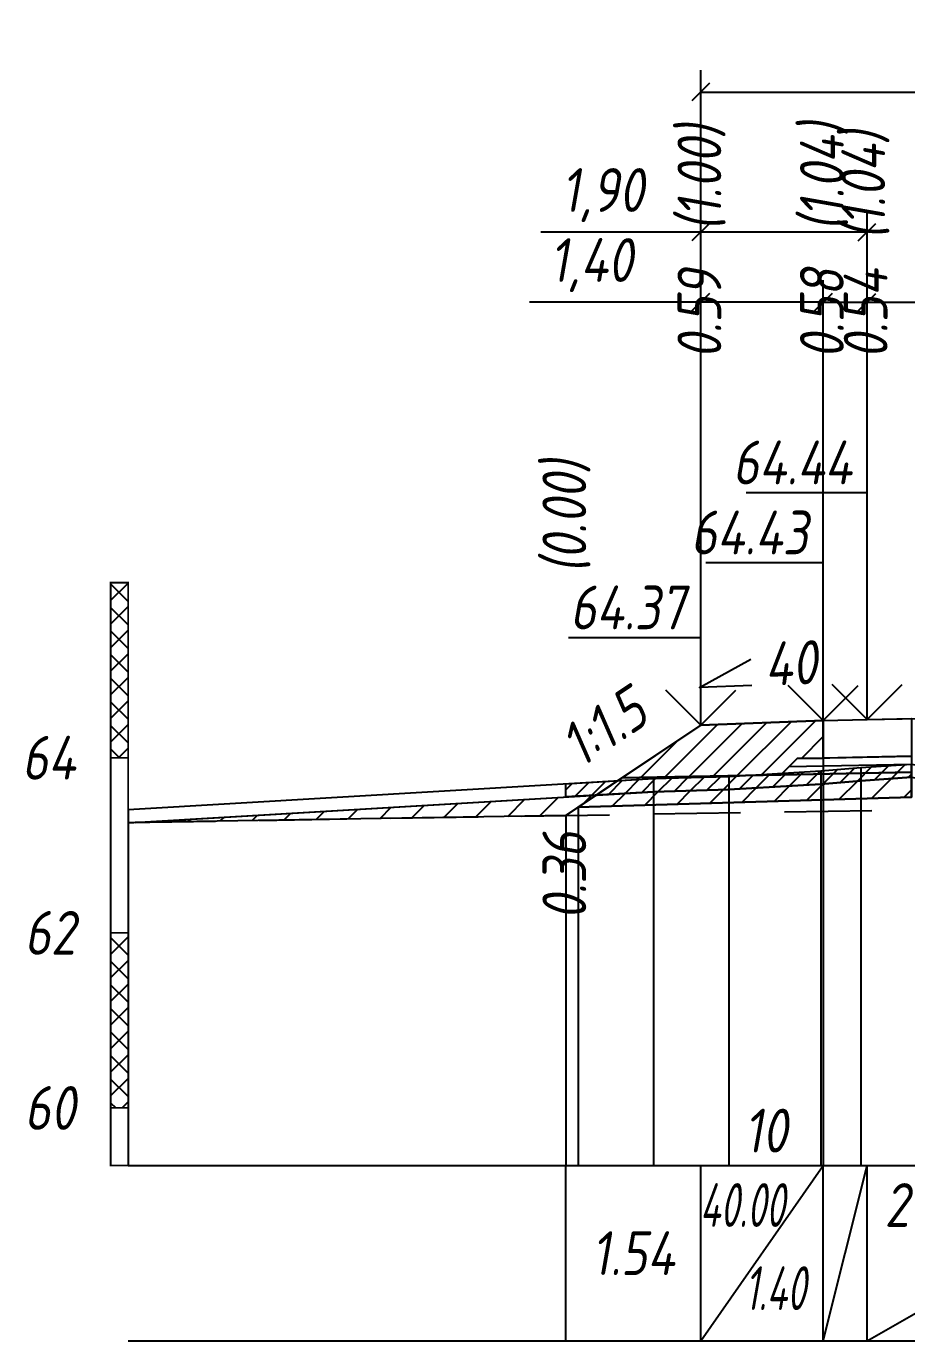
# Model space of a CAD drawing. Extents: x -717 to 1451, y -133302 to 233.
# Drawn here: x -340.3 to -290, y -129185.9 to -129110.8 of the extents above; entities that cross this region are included whole.
import ezdxf
from ezdxf.enums import TextEntityAlignment as Align

# ---------------------------------------------------------------- set-up
doc = ezdxf.new("R2010")
doc.units = 0
doc.linetypes.add('штриховая', pattern=[0.75, 0.5, -0.25])
for name, color, linetype in [('Интерполированный поперечник', 2, 'Continuous'), ('Код_514', 1, 'Continuous'), ('Контур_0', 7, 'Continuous'), ('Контур_2521', 7, 'Continuous'), ('Контур_2564', 7, 'Continuous'), ('Контур_2660', 7, 'Continuous'), ('Контур_2665', 7, 'Continuous'), ('Контур_400', 7, 'Continuous'), ('Контур_508', 7, 'Continuous'), ('Контур_512', 7, 'Continuous'), ('Контур_513', 7, 'Continuous'), ('Контур_818', 7, 'Continuous'), ('Красный поперечник', 1, 'Continuous'), ('Линейка абсолютных высот', 7, 'Continuous'), ('Объём_2501', 7, 'Continuous'), ('Объём_2564', 7, 'Continuous'), ('Объём_2650', 7, 'Continuous'), ('Объём_2660', 7, 'Continuous'), ('Объём_2661', 7, 'Continuous'), ('Объём_2665', 7, 'Continuous'), ('Объём_2666', 7, 'Continuous'), ('Объём_2667', 7, 'Continuous'), ('Объём_2668', 7, 'Continuous'), ('Объём_2669', 7, 'Continuous'), ('Объём_2675', 7, 'Continuous'), ('Откосы', 7, 'Continuous'), ('Отметки покрытия', 7, 'Continuous'), ('Рабочие отметки', 7, 'Continuous'), ('Рабочие отметки доп.', 7, 'Continuous'), ('Слои выравнивания', 7, 'Continuous'), ('Таблица', 7, 'Continuous'), ('Уклоны проезжей части', 7, 'Continuous'), ('Черный поперечник', 3, 'Continuous')]:
    doc.layers.add(name, color=color, linetype=linetype)
for name, color, linetype, true_color in [('Контур_2540', 2, 'Continuous', 0xffff00), ('Контур_2560', 2, 'Continuous', 0xffff00), ('Контур_2561', 7, 'Continuous', 0xff8040), ('Контур_2562', 3, 'Continuous', 0x00ff00), ('Контур_2563', 7, 'Continuous', 0xff8000), ('Контур_2570', 7, 'Continuous', 0x80ff00), ('Контур_2736', 4, 'Continuous', 0x00ffff), ('Контур_2737', 4, 'Continuous', 0x00ffff), ('Контур_2738', 4, 'Continuous', 0x00ffff), ('Контур_2739', 4, 'Continuous', 0x00ffff), ('Контур_2741', 4, 'Continuous', 0x00ffff), ('Контур_2742', 4, 'Continuous', 0x00ffff), ('Контур_2743', 4, 'Continuous', 0x00ffff), ('Контур_2744', 7, 'Continuous', 0xa4ffff), ('Контур_2745', 7, 'Continuous', 0xa4ffff), ('Контур_2747', 4, 'Continuous', 0x00ffff), ('Контур_2748', 4, 'Continuous', 0x00ffff), ('Контур_2749', 4, 'Continuous', 0x00ffff), ('Контур_2750', 4, 'Continuous', 0x00ffff), ('Контур_2751', 4, 'Continuous', 0x00ffff), ('Контур_2752', 4, 'Continuous', 0x00ffff), ('Контур_402', 7, 'Continuous', 0xff6464), ('Контур_703', 4, 'Continuous', 0x00ffff), ('Контур_705', 4, 'Continuous', 0x00ffff), ('Контур_707', 4, 'Continuous', 0x00ffff), ('Контур_720', 131, 'Continuous', 0xaaffff), ('Объём_2500', 7, 'Continuous', 0xc0c0c0), ('Объём_2520', 7, 'Continuous', 0x80ffff), ('Объём_2540', 2, 'Continuous', 0xffff00), ('Объём_2560', 2, 'Continuous', 0xffff00), ('Объём_2561', 7, 'Continuous', 0xff8040), ('Объём_2562', 3, 'Continuous', 0x00ff00), ('Объём_2563', 7, 'Continuous', 0xff8000), ('Объём_2570', 7, 'Continuous', 0x80ff00), ('Объём_2600', 7, 'Continuous', 0x808000), ('Объём_2746', 2, 'Continuous', 0xffff00)]:
    doc.layers.add(name, color=color, linetype=linetype, true_color=true_color)
doc.styles.get("Standard").update_dxf_attribs({"font": 'txt', "height": 2.5})
doc.styles.add('М', font='romand.shx', dxfattribs={"width": 0.8, "oblique": 10, "height": 2.5})
doc.dimstyles.new('ISO-25', dxfattribs={"dimtxt": 2.5, "dimasz": 2.5, "dimexe": 1.25, "dimexo": 0.625, "dimtad": 1, "dimtxsty": 'Standard', "dimcen": 2.5, "dimadec": 0, "dimazin": 0, "dimtfac": 1, "dimtmove": 0, "dimatfit": 3, "dimfxl": 1, "dimarcsym": 0})
pattern_1 = [(45.00000125, (-414.5237, 31.1222), (-0.6735192404, 0.673519211), []), (135.0000003, (-414.5237, 31.1222), (-0.673519222, -0.67351923), [])]

# ---------------------------------------------------------------- blocks, each defined once
blk = doc.blocks.new('_Oblique')
at = {"color": 0, "linetype": 'ByBlock', "lineweight": -2}
blk.add_line((-0.5, -0.5), (0.5, 0.5), dxfattribs=at)
blk = doc.blocks.new('*D2730')
at = {"color": 0, "lineweight": -2, "transparency": 16777216}
for p, q in [((-301.807, -129150.171), (-301.807, -129125.316)), ((-294.807, -129149.891), (-294.807, -129125.316)), ((-301.807, -129126.566), (-311.595, -129126.566)), ((-294.807, -129126.566), (-301.807, -129126.566))]:
    blk.add_line(p, q, dxfattribs=at)
at = {"layer": 'Defpoints', "color": 0, "transparency": 16777216}
for p in [(-294.807, -129126.566), (-301.807, -129150.796), (-294.807, -129150.516)]:
    blk.add_point(p, dxfattribs=at)
at = {"color": 0, "lineweight": -2, "transparency": 16777216, "rotation": 180}
blk.add_blockref('_Oblique', (-301.807, -129126.566), dxfattribs=at)
at = {"color": 0, "lineweight": -2, "transparency": 16777216}
blk.add_blockref('_Oblique', (-294.807, -129126.566), dxfattribs=at)
at = {"color": 0, "transparency": 16777216, "insert": (-308.054, -129124.453), "char_height": 2.5, "width": 8.75, "attachment_point": 5, "style": 'М'}
blk.add_mtext('1,40', dxfattribs=at)
blk = doc.blocks.new('*D2732')
at = {"color": 0, "lineweight": -2, "transparency": 16777216}
for p, q in [((-294.807, -129149.891), (-294.807, -129125.316)), ((-292.307, -129149.841), (-292.307, -129125.316)), ((-294.807, -129126.566), (-292.307, -129126.566)), ((-292.307, -129126.566), (-281.556, -129126.566))]:
    blk.add_line(p, q, dxfattribs=at)
at = {"layer": 'Defpoints', "color": 0, "transparency": 16777216}
for p in [(-292.307, -129126.566), (-294.807, -129150.516), (-292.307, -129150.466)]:
    blk.add_point(p, dxfattribs=at)
at = {"color": 0, "lineweight": -2, "transparency": 16777216, "rotation": 180}
blk.add_blockref('_Oblique', (-294.807, -129126.566), dxfattribs=at)
at = {"color": 0, "lineweight": -2, "transparency": 16777216}
blk.add_blockref('_Oblique', (-292.307, -129126.566), dxfattribs=at)
at = {"color": 0, "transparency": 16777216, "insert": (-285.317, -129124.453), "char_height": 2.5, "width": 9.16667, "attachment_point": 5, "style": 'М'}
blk.add_mtext('0,50', dxfattribs=at)
blk = doc.blocks.new('*D2735')
at = {"color": 0, "lineweight": -2, "transparency": 16777216}
for p, q in [((-301.807, -129150.171), (-301.807, -129121.316)), ((-292.307, -129149.841), (-292.307, -129121.316)), ((-301.807, -129122.566), (-310.942, -129122.566)), ((-292.307, -129122.566), (-301.807, -129122.566))]:
    blk.add_line(p, q, dxfattribs=at)
at = {"layer": 'Defpoints', "color": 0, "transparency": 16777216}
for p in [(-292.307, -129122.566), (-301.807, -129150.796), (-292.307, -129150.466)]:
    blk.add_point(p, dxfattribs=at)
at = {"color": 0, "lineweight": -2, "transparency": 16777216, "rotation": 180}
blk.add_blockref('_Oblique', (-301.807, -129122.566), dxfattribs=at)
at = {"color": 0, "lineweight": -2, "transparency": 16777216}
blk.add_blockref('_Oblique', (-292.307, -129122.566), dxfattribs=at)
at = {"color": 0, "transparency": 16777216, "insert": (-307.402, -129120.453), "char_height": 2.5, "width": 8.75, "attachment_point": 5, "style": 'М'}
blk.add_mtext('1,90', dxfattribs=at)
blk = doc.blocks.new('*D2736')
at = {"color": 0, "lineweight": -2, "transparency": 16777216}
for p, q in [((-301.807, -129150.171), (-301.807, -129113.316)), ((-163.39, -129150.759), (-163.39, -129113.316)), ((-301.807, -129114.566), (-163.39, -129114.566))]:
    blk.add_line(p, q, dxfattribs=at)
at = {"layer": 'Defpoints', "color": 0, "transparency": 16777216}
for p in [(-163.39, -129114.566), (-301.807, -129150.796), (-163.39, -129151.384)]:
    blk.add_point(p, dxfattribs=at)
at = {"color": 0, "lineweight": -2, "transparency": 16777216, "rotation": 180}
blk.add_blockref('_Oblique', (-301.807, -129114.566), dxfattribs=at)
at = {"color": 0, "lineweight": -2, "transparency": 16777216}
blk.add_blockref('_Oblique', (-163.39, -129114.566), dxfattribs=at)
at = {"color": 0, "transparency": 16777216, "insert": (-232.599, -129112.453), "char_height": 2.5, "width": 12.5, "attachment_point": 5, "style": 'М'}
blk.add_mtext('27,68', dxfattribs=at)

msp = doc.modelspace()

# ---------------------------------------------------------------- hatches: boundary and pattern name
at = {"layer": 'Линейка абсолютных высот'}
h = msp.add_hatch(dxfattribs=at)
h.set_pattern_fill('ANSI37', scale=0.3, style=0)
h.set_pattern_definition(pattern_1)
h.paths.add_polyline_path([(-334.524, -129152.585), (-334.524, -129142.585), (-335.524, -129142.585), (-335.524, -129152.585)])
h = msp.add_hatch(dxfattribs=at)
h.set_pattern_fill('ANSI37', scale=0.3, style=0)
h.set_pattern_definition(pattern_1)
h.paths.add_polyline_path([(-334.524, -129172.585), (-334.524, -129162.585), (-335.524, -129162.585), (-335.524, -129172.585)])
at = {"layer": 'Объём_2563'}
h = msp.add_hatch(dxfattribs=at)
h.set_pattern_fill('ANSI31', color=256, scale=0.3)
h.set_pattern_definition([(45, (-414.5237, 31.1222), (-0.673519209, 0.673519209), [])])
h.paths.add_polyline_path([(-301.807, -129150.733), (-294.807, -129150.453), (-294.807, -129152.603), (-296.307, -129152.633), (-297.225, -129153.552), (-306.307, -129153.733)])
at = {"layer": 'Объём_2570'}
h = msp.add_hatch(dxfattribs=at)
h.set_pattern_fill('ANSI31', color=256, scale=0.2)
h.set_pattern_definition([(45, (-414.5237, 31.1222), (-0.449012806, 0.449012806), [])])
h.paths.add_polyline_path([(-289.768, -129153.702), (-292.655, -129153.897), (-294.949, -129154.091), (-300.199, -129154.402), (-304.499, -129154.525), (-309.524, -129154.822), (-309.524, -129154.072), (-304.499, -129153.775), (-300.199, -129153.652), (-294.949, -129153.341), (-292.655, -129153.147), (-289.768, -129152.952)])
at = {"layer": 'Объём_2600'}
h = msp.add_hatch(dxfattribs=at)
h.set_pattern_fill('ANSI31', color=6, scale=0.4)
h.set_pattern_definition([(45, (-414.5237, 31.1222), (-0.898025612, 0.898025612), [])])
h.paths.add_polyline_path([(-289.768, -129154.827), (-308.804, -129155.398), (-309.524, -129155.878), (-334.125, -129156.276), (-304.499, -129154.525), (-300.199, -129154.402), (-294.949, -129154.091), (-292.655, -129153.897), (-289.768, -129153.702)])

# ---------------------------------------------------------------- linework, layer by layer
at = {"layer": 'Интерполированный поперечник', "linetype": 'штриховая', "ltscale": 10, "flags": 128}
msp.add_lwpolyline([(-334.524, -129156.282), (-135.179, -129153.058)], dxfattribs=at)
at = {"layer": 'Код_514'}
for p, q in [((-309.524, -129185.878), (-309.524, -129175.878)), ((-301.807, -129185.878), (-301.807, -129175.878)), ((-301.807, -129185.878), (-294.807, -129175.878)), ((-294.807, -129185.878), (-294.807, -129175.878)), ((-294.807, -129185.878), (-292.307, -129175.878)), ((-292.307, -129185.878), (-292.307, -129175.878)), ((-292.307, -129185.878), (-274.807, -129175.878))]:
    msp.add_line(p, q, dxfattribs=at)
at = {"layer": 'Контур_0', "flags": 128}
for points in [[(-292.307, -129152.553), (-294.807, -129152.603), (-294.807, -129150.453), (-289.768, -129150.353), (-289.768, -129152.503), (-292.307, -129152.553), (-292.307, -129152.553)], [(-301.807, -129150.733), (-309.524, -129155.878), (-309.524, -129155.878), (-309.524, -129155.878), (-309.524, -129155.878), (-309.524, -129155.878), (-309.524, -129155.878), (-309.524, -129155.878), (-309.524, -129155.878), (-309.524, -129155.878), (-309.524, -129155.878), (-309.524, -129155.878), (-309.524, -129155.878), (-309.524, -129155.878), (-309.524, -129155.878), (-309.524, -129155.878)], [(-301.807, -129150.733), (-309.524, -129155.878), (-309.524, -129155.878), (-309.524, -129155.878), (-309.524, -129155.878), (-309.524, -129155.878), (-309.524, -129155.878), (-309.524, -129155.878), (-309.524, -129155.878), (-309.524, -129155.878), (-309.524, -129155.878), (-309.524, -129155.878), (-309.524, -129155.878), (-309.524, -129155.878), (-309.524, -129155.878), (-309.524, -129155.878), (-309.524, -129155.878), (-309.524, -129155.878), (-309.524, -129155.878), (-309.524, -129155.878), (-309.524, -129155.878), (-309.524, -129155.878), (-309.524, -129155.878), (-309.524, -129155.878), (-309.524, -129155.878), (-309.524, -129155.878), (-309.524, -129155.878), (-309.524, -129155.878), (-309.524, -129155.878), (-309.524, -129155.878)], [(-306.307, -129153.733), (-297.225, -129153.552), (-296.307, -129152.633), (-294.807, -129152.603)], [(-296.307, -129152.633), (-289.768, -129152.503), (-289.768, -129153.403), (-297.225, -129153.552), (-296.307, -129152.633), (-296.307, -129152.633)]]:
    msp.add_lwpolyline(points, dxfattribs=at)
at = {"layer": 'Контур_2521', "color": 250, "flags": 128}
msp.add_lwpolyline([(-296.766, -129153.093), (-289.768, -129152.953)], dxfattribs=at)
at = {"layer": 'Контур_2540', "flags": 128}
msp.add_lwpolyline([(-297.225, -129153.552), (-289.768, -129153.403), (-289.768, -129154.827), (-308.804, -129155.398), (-306.307, -129153.733), (-297.225, -129153.552), (-297.225, -129153.552)], dxfattribs=at)
at = {"layer": 'Контур_2560', "flags": 128}
msp.add_lwpolyline([(-301.807, -129150.733), (-301.807, -129150.733), (-301.807, -129150.733), (-294.807, -129150.453)], dxfattribs=at)
at = {"layer": 'Контур_2561', "flags": 128}
msp.add_lwpolyline([(-294.807, -129150.453), (-294.807, -129150.453), (-301.807, -129150.733), (-301.807, -129150.733), (-294.807, -129150.453)], dxfattribs=at)
at = {"layer": 'Контур_2562', "flags": 128}
msp.add_lwpolyline([(-301.807, -129150.733), (-301.807, -129150.733), (-301.807, -129150.733), (-301.807, -129150.733), (-301.807, -129150.733)], dxfattribs=at)
at = {"layer": 'Контур_2563', "flags": 128}
msp.add_lwpolyline([(-301.807, -129150.733), (-294.807, -129150.453), (-294.807, -129152.603), (-296.307, -129152.633), (-297.225, -129153.552), (-306.307, -129153.733), (-301.807, -129150.733), (-301.807, -129150.733)], dxfattribs=at)
at = {"layer": 'Контур_2564', "flags": 128}
msp.add_lwpolyline([(-301.807, -129150.733), (-294.807, -129150.453)], dxfattribs=at)
at = {"layer": 'Контур_2570', "flags": 128}
msp.add_lwpolyline([(-334.524, -129156.299), (-304.499, -129154.525), (-300.199, -129154.402), (-294.949, -129154.091), (-292.655, -129153.897), (-289.768, -129153.702), (-289.312, -129153.774), (-261.347, -129153.028), (-247.307, -129152.675), (-237.799, -129152.435), (-209.067, -129152.273), (-203.381, -129152.222), (-190.03, -129152.171), (-177.267, -129152.231), (-159.941, -129152.627), (-135.179, -129152.791)], dxfattribs=at)
at = {"layer": 'Контур_2660', "flags": 128}
msp.add_lwpolyline([(-308.804, -129155.398), (-289.768, -129154.827)], dxfattribs=at)
at = {"layer": 'Контур_2665', "flags": 128}
msp.add_lwpolyline([(-301.807, -129150.733), (-301.807, -129150.733)], dxfattribs=at)
at = {"layer": 'Контур_2736', "flags": 128}
msp.add_lwpolyline([(-301.807, -129150.733), (-309.524, -129155.878)], dxfattribs=at)
at = {"layer": 'Контур_2737', "flags": 128}
msp.add_lwpolyline([(-309.524, -129155.878), (-309.524, -129155.878)], dxfattribs=at)
at = {"layer": 'Контур_2738', "flags": 128}
msp.add_lwpolyline([(-309.524, -129155.878), (-309.524, -129155.878)], dxfattribs=at)
at = {"layer": 'Контур_2739', "flags": 128}
msp.add_lwpolyline([(-309.524, -129155.878), (-309.524, -129155.878)], dxfattribs=at)
at = {"layer": 'Контур_2741', "flags": 128}
msp.add_lwpolyline([(-309.524, -129155.878), (-309.524, -129155.878)], dxfattribs=at)
at = {"layer": 'Контур_2742', "flags": 128}
msp.add_lwpolyline([(-309.524, -129155.878), (-309.524, -129155.878)], dxfattribs=at)
at = {"layer": 'Контур_2743', "flags": 128}
msp.add_lwpolyline([(-309.524, -129155.878), (-309.524, -129155.878)], dxfattribs=at)
at = {"layer": 'Контур_2744', "flags": 128}
msp.add_lwpolyline([(-309.524, -129155.878), (-309.524, -129155.878)], dxfattribs=at)
msp.add_lwpolyline([(-309.524, -129155.878), (-309.524, -129155.878)], dxfattribs=at)
msp.add_lwpolyline([(-309.524, -129155.878), (-309.524, -129155.878)], dxfattribs=at)
msp.add_lwpolyline([(-309.524, -129155.878), (-309.524, -129155.878)], dxfattribs=at)
msp.add_lwpolyline([(-309.524, -129155.878), (-309.524, -129155.878)], dxfattribs=at)
msp.add_lwpolyline([(-309.524, -129155.878), (-309.524, -129155.878)], dxfattribs=at)
at = {"layer": 'Контур_2745', "flags": 128}
msp.add_lwpolyline([(-309.524, -129155.878), (-309.524, -129155.878)], dxfattribs=at)
msp.add_lwpolyline([(-309.524, -129155.878), (-309.524, -129155.878)], dxfattribs=at)
msp.add_lwpolyline([(-309.524, -129155.878), (-309.524, -129155.878)], dxfattribs=at)
msp.add_lwpolyline([(-309.524, -129155.878), (-309.524, -129155.878)], dxfattribs=at)
msp.add_lwpolyline([(-309.524, -129155.878), (-309.524, -129155.878)], dxfattribs=at)
msp.add_lwpolyline([(-309.524, -129155.878), (-309.524, -129155.878)], dxfattribs=at)
at = {"layer": 'Контур_2747', "flags": 128}
msp.add_lwpolyline([(-309.524, -129155.878), (-309.524, -129155.878)], dxfattribs=at)
at = {"layer": 'Контур_2748', "flags": 128}
msp.add_lwpolyline([(-309.524, -129155.878), (-309.524, -129155.878)], dxfattribs=at)
at = {"layer": 'Контур_2749', "flags": 128}
msp.add_lwpolyline([(-309.524, -129155.878), (-309.524, -129155.878)], dxfattribs=at)
at = {"layer": 'Контур_2750', "flags": 128}
msp.add_lwpolyline([(-309.524, -129155.878), (-309.524, -129155.878)], dxfattribs=at)
at = {"layer": 'Контур_2751', "flags": 128}
msp.add_lwpolyline([(-309.524, -129155.878), (-309.524, -129155.878)], dxfattribs=at)
at = {"layer": 'Контур_2752', "flags": 128}
msp.add_lwpolyline([(-309.524, -129155.878), (-309.524, -129155.878)], dxfattribs=at)
at = {"layer": 'Контур_400', "flags": 128}
msp.add_lwpolyline([(-294.807, -129150.453), (-292.307, -129150.403), (-292.307, -129150.403), (-292.307, -129150.403), (-292.307, -129150.403), (-292.307, -129150.403), (-292.307, -129150.403), (-274.807, -129150.053), (-247.307, -129149.503)], dxfattribs=at)
at = {"layer": 'Контур_402', "flags": 128}
msp.add_lwpolyline([(-308.804, -129155.398), (-289.768, -129154.827), (-289.768, -129152.952), (-289.312, -129153.024), (-261.347, -129152.278), (-247.307, -129151.925), (-243.511, -129151.829), (-242.404, -129151.851), (-242.404, -129151.801), (-241.297, -129151.824), (-241.297, -129151.774), (-182.037, -129152.959), (-182.037, -129150.809), (-181.057, -129150.828), (-172.89, -129150.992), (-170.39, -129151.042), (-170.39, -129155.861), (-160.179, -129156.167)], dxfattribs=at)
at = {"layer": 'Контур_508', "flags": 128}
msp.add_lwpolyline([(-309.524, -129155.878), (-308.804, -129155.398), (-289.768, -129154.827), (-289.768, -129152.952), (-289.312, -129153.024), (-261.347, -129152.278), (-247.307, -129151.925), (-243.511, -129151.829), (-242.404, -129151.851), (-242.404, -129151.801), (-241.297, -129151.824), (-241.297, -129151.774), (-182.037, -129152.959), (-182.037, -129150.809), (-181.057, -129150.828), (-172.89, -129150.992), (-170.39, -129151.042), (-170.39, -129155.861), (-160.179, -129156.167)], dxfattribs=at)
at = {"layer": 'Контур_512', "flags": 128}
msp.add_lwpolyline([(-309.524, -129155.878), (-308.804, -129155.398), (-289.768, -129154.827)], dxfattribs=at)
at = {"layer": 'Контур_513', "flags": 128}
msp.add_lwpolyline([(-309.524, -129155.878), (-308.804, -129155.398), (-289.768, -129154.827), (-289.768, -129152.952), (-289.312, -129153.024), (-261.347, -129152.278), (-247.307, -129151.925), (-243.511, -129151.829), (-242.404, -129151.851), (-242.404, -129151.801), (-241.297, -129151.824), (-241.297, -129151.774), (-182.037, -129152.959), (-182.037, -129150.809), (-181.057, -129150.828), (-172.89, -129150.992), (-170.39, -129151.042), (-170.39, -129155.861), (-160.179, -129156.167)], dxfattribs=at)
at = {"layer": 'Контур_703', "flags": 128}
for points in [[(-301.807, -129150.733), (-309.524, -129155.878)], [(-309.524, -129155.878), (-309.524, -129155.878)]]:
    msp.add_lwpolyline(points, dxfattribs=at)
at = {"layer": 'Контур_705', "flags": 128}
msp.add_lwpolyline([(-309.524, -129155.878), (-309.524, -129155.878)], dxfattribs=at)
at = {"layer": 'Контур_707', "flags": 128}
msp.add_lwpolyline([(-309.524, -129155.878), (-309.524, -129155.878)], dxfattribs=at)
at = {"layer": 'Контур_720', "flags": 128}
msp.add_lwpolyline([(-309.524, -129155.878), (-309.524, -129155.878)], dxfattribs=at)
at = {"layer": 'Контур_818', "flags": 128}
msp.add_lwpolyline([(-309.524, -129154.822), (-304.499, -129154.525), (-300.199, -129154.402), (-294.949, -129154.091), (-292.655, -129153.897), (-289.768, -129153.702), (-289.312, -129153.774), (-261.347, -129153.028), (-247.307, -129152.675), (-237.799, -129152.435), (-209.067, -129152.273), (-203.381, -129152.222), (-182.037, -129152.171), (-177.267, -129152.231), (-160.179, -129152.621)], dxfattribs=at)
at = {"layer": 'Красный поперечник'}
for p, q in [((-292.307, -129150.403), (-274.807, -129150.053)), ((-309.524, -129155.878), (-301.807, -129150.733)), ((-301.807, -129150.733), (-294.807, -129150.453)), ((-294.807, -129150.453), (-292.307, -129150.403)), ((-308.804, -129155.398), (-308.804, -129175.878)), ((-309.524, -129155.878), (-309.524, -129175.878))]:
    msp.add_line(p, q, dxfattribs=at)
at = {"layer": 'Линейка абсолютных высот', "color": 7, "const_width": 0.1, "flags": 128}
for points in [[(-334.524, -129152.585), (-334.524, -129142.585), (-335.524, -129142.585), (-335.524, -129152.585), (-334.524, -129152.585)], [(-334.524, -129162.585), (-334.524, -129152.585), (-335.524, -129152.585), (-335.524, -129162.585), (-334.524, -129162.585)], [(-334.524, -129172.585), (-334.524, -129162.585), (-335.524, -129162.585), (-335.524, -129172.585), (-334.524, -129172.585)], [(-334.524, -129175.878), (-334.524, -129172.585), (-335.524, -129172.585), (-335.524, -129175.878), (-334.524, -129175.878)]]:
    msp.add_lwpolyline(points, dxfattribs=at)
at = {"layer": 'Объём_2500', "flags": 128}
msp.add_lwpolyline([(-292.307, -129152.553), (-294.807, -129152.603), (-294.807, -129150.453), (-289.768, -129150.353), (-289.768, -129152.503), (-292.307, -129152.553), (-292.307, -129152.553)], dxfattribs=at)
at = {"layer": 'Объём_2501', "flags": 128}
msp.add_lwpolyline([(-294.807, -129150.453), (-292.307, -129150.403), (-292.307, -129150.403), (-292.307, -129150.403), (-292.307, -129150.403), (-292.307, -129150.403), (-292.307, -129150.403), (-274.807, -129150.053), (-247.307, -129149.503)], dxfattribs=at)
at = {"layer": 'Объём_2520', "color": 250, "flags": 128}
msp.add_lwpolyline([(-296.307, -129152.633), (-289.768, -129152.503), (-289.768, -129153.403), (-297.225, -129153.552), (-296.307, -129152.633), (-296.307, -129152.633)], dxfattribs=at)
at = {"layer": 'Объём_2540', "flags": 128}
msp.add_lwpolyline([(-297.225, -129153.552), (-289.768, -129153.403), (-289.768, -129154.827), (-308.804, -129155.398), (-306.307, -129153.733), (-297.225, -129153.552), (-297.225, -129153.552)], dxfattribs=at)
at = {"layer": 'Объём_2560', "flags": 128}
msp.add_lwpolyline([(-301.807, -129150.733), (-301.807, -129150.733), (-301.807, -129150.733), (-294.807, -129150.453)], dxfattribs=at)
at = {"layer": 'Объём_2561', "flags": 128}
msp.add_lwpolyline([(-294.807, -129150.453), (-294.807, -129150.453), (-301.807, -129150.733), (-301.807, -129150.733), (-294.807, -129150.453)], dxfattribs=at)
at = {"layer": 'Объём_2562', "flags": 128}
msp.add_lwpolyline([(-301.807, -129150.733), (-301.807, -129150.733), (-301.807, -129150.733), (-301.807, -129150.733), (-301.807, -129150.733)], dxfattribs=at)
at = {"layer": 'Объём_2563', "color": 250, "flags": 128}
msp.add_lwpolyline([(-301.807, -129150.733), (-294.807, -129150.453), (-294.807, -129152.603), (-296.307, -129152.633), (-297.225, -129153.552), (-306.307, -129153.733), (-301.807, -129150.733), (-301.807, -129150.733)], dxfattribs=at)
at = {"layer": 'Объём_2564', "flags": 128}
msp.add_lwpolyline([(-301.807, -129150.733), (-294.807, -129150.453)], dxfattribs=at)
at = {"layer": 'Объём_2570', "flags": 128}
msp.add_lwpolyline([(-289.768, -129153.702), (-289.768, -129153.702), (-289.768, -129153.702), (-289.768, -129153.702), (-292.655, -129153.897), (-294.949, -129154.091), (-300.199, -129154.402), (-304.499, -129154.525), (-309.524, -129154.822), (-309.524, -129154.072), (-304.499, -129153.775), (-300.199, -129153.652), (-294.949, -129153.341), (-292.655, -129153.147), (-289.768, -129152.952), (-289.768, -129152.952), (-289.768, -129152.952), (-289.768, -129152.952), (-289.768, -129153.702), (-289.768, -129153.702)], dxfattribs=at)
at = {"layer": 'Объём_2650', "color": 6, "flags": 128}
msp.add_lwpolyline([(-289.768, -129154.827), (-308.804, -129155.398), (-309.524, -129155.878), (-334.125, -129156.276), (-304.499, -129154.525), (-300.199, -129154.402), (-294.949, -129154.091), (-292.655, -129153.897), (-289.768, -129153.702), (-289.768, -129154.827), (-289.768, -129154.827)], dxfattribs=at)
at = {"layer": 'Объём_2660', "flags": 128}
msp.add_lwpolyline([(-308.804, -129155.398), (-289.768, -129154.827)], dxfattribs=at)
at = {"layer": 'Объём_2661', "flags": 128}
msp.add_lwpolyline([(-301.807, -129150.733), (-309.524, -129155.878)], dxfattribs=at)
at = {"layer": 'Объём_2665', "flags": 128}
msp.add_lwpolyline([(-301.807, -129150.733), (-301.807, -129150.733)], dxfattribs=at)
at = {"layer": 'Объём_2666', "flags": 128}
msp.add_lwpolyline([(-301.807, -129150.733), (-309.524, -129155.878)], dxfattribs=at)
at = {"layer": 'Объём_2667', "flags": 128}
msp.add_lwpolyline([(-309.524, -129155.878), (-309.524, -129155.878)], dxfattribs=at)
msp.add_lwpolyline([(-309.524, -129155.878), (-309.524, -129155.878)], dxfattribs=at)
at = {"layer": 'Объём_2668', "flags": 128}
msp.add_lwpolyline([(-309.524, -129155.878), (-309.524, -129155.878)], dxfattribs=at)
msp.add_lwpolyline([(-309.524, -129155.878), (-309.524, -129155.878)], dxfattribs=at)
at = {"layer": 'Объём_2669', "flags": 128}
msp.add_lwpolyline([(-309.524, -129155.878), (-309.524, -129155.878)], dxfattribs=at)
msp.add_lwpolyline([(-309.524, -129155.878), (-309.524, -129155.878)], dxfattribs=at)
at = {"layer": 'Объём_2675', "flags": 128}
msp.add_lwpolyline([(-309.524, -129155.878), (-309.524, -129155.878)], dxfattribs=at)
msp.add_lwpolyline([(-309.524, -129155.878), (-309.524, -129155.878)], dxfattribs=at)
msp.add_lwpolyline([(-309.524, -129155.878), (-309.524, -129155.878)], dxfattribs=at)
msp.add_lwpolyline([(-309.524, -129155.878), (-309.524, -129155.878)], dxfattribs=at)
msp.add_lwpolyline([(-309.524, -129155.878), (-309.524, -129155.878)], dxfattribs=at)
msp.add_lwpolyline([(-309.524, -129155.878), (-309.524, -129155.878)], dxfattribs=at)
msp.add_lwpolyline([(-309.524, -129155.878), (-309.524, -129155.878)], dxfattribs=at)
msp.add_lwpolyline([(-309.524, -129155.878), (-309.524, -129155.878)], dxfattribs=at)
msp.add_lwpolyline([(-309.524, -129155.878), (-309.524, -129155.878)], dxfattribs=at)
msp.add_lwpolyline([(-309.524, -129155.878), (-309.524, -129155.878)], dxfattribs=at)
msp.add_lwpolyline([(-309.524, -129155.878), (-309.524, -129155.878)], dxfattribs=at)
msp.add_lwpolyline([(-309.524, -129155.878), (-309.524, -129155.878)], dxfattribs=at)
at = {"layer": 'Объём_2746', "flags": 128}
msp.add_lwpolyline([(-289.768, -129154.827), (-308.804, -129155.398), (-307.786, -129154.72), (-304.499, -129154.525), (-300.199, -129154.402), (-294.949, -129154.091), (-292.655, -129153.897), (-289.768, -129153.702), (-289.768, -129154.827), (-289.768, -129154.827)], dxfattribs=at)
at = {"layer": 'Откосы', "color": 1, "flags": 128}
msp.add_lwpolyline([(-298.879, -129148.456), (-301.876, -129148.576), (-298.939, -129146.957)], dxfattribs=at)
at = {"layer": 'Отметки покрытия', "color": 1}
for p, q in [((-292.307, -129137.453), (-299.207, -129137.453)), ((-292.307, -129150.403), (-292.307, -129137.453)), ((-294.807, -129141.453), (-301.507, -129141.453)), ((-294.807, -129150.453), (-294.807, -129141.453)), ((-301.807, -129145.733), (-309.357, -129145.733)), ((-301.807, -129150.733), (-301.807, -129145.733)), ((-301.807, -129150.733), (-303.807, -129148.733)), ((-301.807, -129150.733), (-299.807, -129148.733)), ((-294.807, -129150.453), (-296.807, -129148.453)), ((-294.807, -129150.453), (-292.807, -129148.453)), ((-292.307, -129150.403), (-294.307, -129148.403)), ((-292.307, -129150.403), (-290.307, -129148.403))]:
    msp.add_line(p, q, dxfattribs=at)
at = {"layer": 'Слои выравнивания'}
msp.add_line((-294.807, -129150.453), (-294.807, -129175.878), dxfattribs=at)
at = {"layer": 'Таблица'}
for p, q in [((-334.524, -129175.878), (-135.179, -129175.878)), ((-334.524, -129185.878), (-135.179, -129185.878))]:
    msp.add_line(p, q, dxfattribs=at)
at = {"layer": 'Черный поперечник', "color": 7}
for p, q in [((-294.949, -129153.341), (-294.949, -129175.878)), ((-292.655, -129153.147), (-292.655, -129175.878)), ((-304.499, -129153.775), (-304.499, -129175.878)), ((-300.199, -129153.652), (-300.199, -129175.878)), ((-334.524, -129155.549), (-334.524, -129175.878))]:
    msp.add_line(p, q, dxfattribs=at)
at = {"layer": 'Черный поперечник', "flags": 128}
msp.add_lwpolyline([(-334.524, -129155.549), (-304.499, -129153.775), (-300.199, -129153.652), (-294.949, -129153.341), (-292.655, -129153.147), (-289.768, -129152.952), (-289.312, -129153.024), (-261.347, -129152.278), (-247.307, -129151.925), (-237.799, -129151.685), (-209.067, -129151.523), (-203.381, -129151.472), (-190.03, -129151.421), (-177.267, -129151.481), (-159.941, -129151.877), (-135.179, -129152.041)], dxfattribs=at)

# ---------------------------------------------------------------- texts
at = {"layer": 'Код_514', "style": 'М', "oblique": 10}
for s, width, p in [('40.00', 0.6, (-301.866, -129176.878)), ('20.00', 0.8, (-291.307, -129176.878))]:
    msp.add_text(s, height=2.5, dxfattribs=dict(at, width=width)).set_placement(p, align=Align.TOP_LEFT)
at = {"layer": 'Код_514', "style": 'М', "oblique": 10, "width": 0.8}
msp.add_text('1.54', height=2.5, dxfattribs=at).set_placement((-305.665, -129180.878), align=Align.MIDDLE_CENTER)
at = {"layer": 'Код_514', "style": 'М', "oblique": 10, "width": 0.6}
msp.add_text('1.40', height=2.5, dxfattribs=at).set_placement((-295.807, -129184.878), align=Align.BOTTOM_RIGHT)
at = {"layer": 'Линейка абсолютных высот', "style": 'М', "oblique": 10, "width": 0.8}
for s, p in [('64', (-337.524, -129152.585)), ('62', (-337.524, -129162.585)), ('60', (-337.524, -129172.585))]:
    msp.add_text(s, height=2.5, dxfattribs=at).set_placement(p, align=Align.MIDDLE_RIGHT)
at = {"layer": 'Отметки покрытия', "color": 1, "style": 'М', "oblique": 10, "width": 0.8}
for s, p in [('64.44', (-293.166, -129137.722)), ('64.43', (-295.666, -129141.722)), ('64.37', (-302.666, -129146.002))]:
    msp.add_text(s, height=2.5, dxfattribs=at).set_placement(p, align=Align.BOTTOM_RIGHT)
at = {"layer": 'Рабочие отметки', "color": 1, "style": 'М', "oblique": 10, "width": 0.8}
for s, p in [('0.59', (-301.885, -129129.792)), ('0.58', (-294.885, -129129.792)), ('0.54', (-292.385, -129129.792))]:
    msp.add_text(s, height=2.5, rotation=90, dxfattribs=at).set_placement(p, align=Align.MIDDLE_LEFT)
msp.add_text('0.36', height=2.5, rotation=90, dxfattribs=at).set_placement((-309.602, -129156.809), align=Align.MIDDLE_RIGHT)
at = {"layer": 'Рабочие отметки доп.', "color": 1, "style": 'М', "oblique": 10, "width": 0.8}
for s, p in [('(1.00)', (-301.885, -129122.492)), ('(1.04)', (-294.885, -129122.492)), ('(1.04)', (-292.523, -129122.982)), ('(0.00)', (-309.602, -129142.031))]:
    msp.add_text(s, height=2.5, rotation=90, dxfattribs=at).set_placement(p, align=Align.MIDDLE_LEFT)
at = {"layer": 'Слои выравнивания', "style": 'М', "oblique": 10, "width": 0.8}
msp.add_text('10', height=2.5, dxfattribs=at).set_placement((-298.086, -129175.878), align=Align.BOTTOM_CENTER)
at = {"layer": 'Уклоны проезжей части', "color": 1, "style": 'М', "oblique": 10, "width": 0.8}
for s, rotation, p in [('40', 2.29061, (-296.574, -129149.172)), ('1:1.5', 33.69007, (-306.22, -129152.474))]:
    msp.add_text(s, height=2.5, rotation=rotation, dxfattribs=at).set_placement(p, align=Align.BOTTOM_CENTER)

# ---------------------------------------------------------------- dimensions: what is measured, and where the dimension line sits
at = {"color": 5}
dim = msp.add_linear_dim(base=(-163.39, -129114.566), p1=(-301.807, -129150.796), p2=(-163.39, -129151.384), angle=180, dimstyle='ISO-25', override={"dimasz": 1, "dimlfac": 0.2, "dimzin": 0, "dimtxsty": 'М', "dimblk1": 'Oblique', "dimblk2": 'Oblique', "dimsah": 1}, dxfattribs=at)
dim.commit()
dim.dimension.update_dxf_attribs({"geometry": '*D2736', "text_midpoint": (-232.599, -129112.453)})
for base, p1, p2, picture, middle in [((-292.307, -129122.566), (-301.807, -129150.796), (-292.307, -129150.466), '*D2735', (-307.402, -129122.566)), ((-294.807, -129126.566), (-301.807, -129150.796), (-294.807, -129150.516), '*D2730', (-308.054, -129126.566)), ((-292.307, -129126.566), (-294.807, -129150.516), (-292.307, -129150.466), '*D2732', (-285.317, -129126.566))]:
    dim = msp.add_linear_dim(base=base, p1=p1, p2=p2, angle=180, dimstyle='ISO-25', override={"dimasz": 1, "dimlfac": 0.2, "dimzin": 0, "dimtxsty": 'М', "dimblk1": 'Oblique', "dimblk2": 'Oblique', "dimsah": 1}, dxfattribs=at)
    dim.commit()
    dim.dimension.update_dxf_attribs({"geometry": picture, "text_midpoint": middle, "dimtype": 160})

doc.saveas('drawing.dxf')
